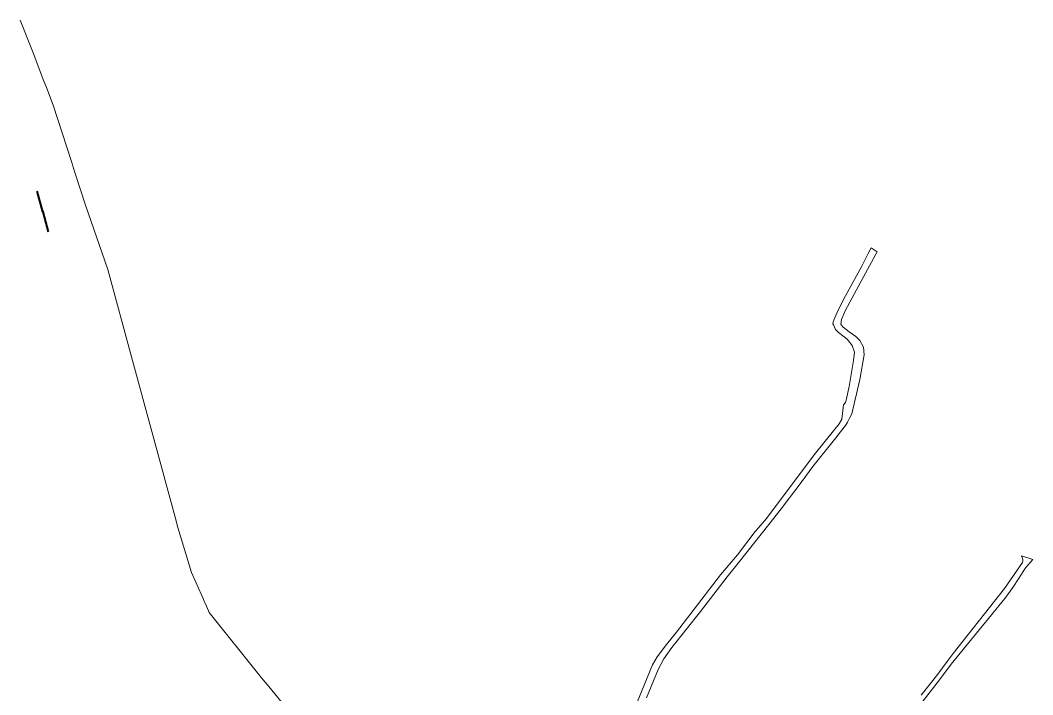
# Model space of a CAD drawing. Header units: metres. Extents: x 9999 to 15101, y 6965 to 11034.
# Drawn here: x 10000 to 12178, y 9585 to 11034 of the extents above; entities that cross this region are included whole.
import ezdxf

# ---------------------------------------------------------------- set-up
doc = ezdxf.new("R2010")
doc.units = ezdxf.units.M
doc.header["$MEASUREMENT"] = 0
doc.layers.add('Слой 19', color=7, linetype='Continuous', lineweight=0)
doc.layers.add('Слой 25', color=7, linetype='Continuous', lineweight=0)

msp = doc.modelspace()

# ---------------------------------------------------------------- linework, layer by layer
at = {"color": 5, "lineweight": 40, "elevation": -139.3}
for points in [[(10048.9, 10622.2), (10036.4, 10666.6)], [(10048.9, 10622.2), (10048, 10623.8), (10048.8, 10624), (10048.9, 10622.2)]]:
    msp.add_lwpolyline(points, dxfattribs=at)
at = {"color": 1, "lineweight": 40, "elevation": -139.3}
for points in [[(10048.9, 10622.2), (10060, 10579.3)], [(10048.9, 10622.2), (10049, 10620.4), (10049.7, 10620.6), (10048.9, 10622.2)]]:
    msp.add_lwpolyline(points, dxfattribs=at)
at = {"layer": 'Слой 19', "color": 8, "linetype": 'Continuous', "lineweight": 0, "flags": 128}
msp.add_lwpolyline([(10000, 11033.9), (10027.5, 10963.8), (10050.9, 10903.2), (10056.3, 10889.4), (10071, 10851.2), (10110.1, 10730.2), (10114.6, 10716.2), (10118.3, 10704.7), (10140.2, 10636.8), (10188.2, 10498.6), (10239.3, 10310.9), (10333.1, 9966.5), (10339.2, 9944.3), (10368.6, 9847), (10392.6, 9792.6), (10395.5, 9786), (10400.5, 9774.7), (10404.9, 9764.7), (10406.4, 9761.3), (10519, 9621.1), (10534.8, 9602), (10541.1, 9594.2), (10598.4, 9524.5)], dxfattribs=at)
at = {"layer": 'Слой 25', "color": 8, "linetype": 'Continuous', "lineweight": 0, "flags": 128}
for points in [[(11325.4, 9564.8), (11360, 9648.6), (11369.6, 9665.9), (11390.1, 9692.8), (11411.5, 9719.4), (11441.9, 9759.4), (11506.2, 9842.1), (11542.6, 9885), (11580.7, 9935.2), (11587.2, 9942.8), (11604.9, 9963.7), (11660, 10036.8), (11710.6, 10103.4), (11749.1, 10151.7), (11761.1, 10166.7), (11765.9, 10175.2), (11766.2, 10175.8), (11766.6, 10176.8), (11770.7, 10207.3), (11774.8, 10212.4), (11776.6, 10217.9), (11782.6, 10246.9), (11792, 10303), (11793.9, 10320.6), (11789.4, 10334.9), (11781.5, 10345.2), (11778.7, 10348.8), (11772, 10353.9), (11759.6, 10363.2), (11759.4, 10363.4), (11753.1, 10369.6), (11748.8, 10379.4), (11747.4, 10382), (11748.6, 10385.6), (11750.1, 10389.3), (11758.3, 10409.6), (11774.9, 10442.1), (11809.9, 10505.7), (11822.9, 10531.3), (11823.6, 10532.8), (11829.8, 10544.9), (11843.2, 10536.3), (11840.2, 10531.2), (11808.2, 10473.4), (11774.4, 10409.8), (11766, 10391.2), (11764.6, 10380.5), (11770.1, 10374.4), (11782.9, 10364.8), (11797.1, 10354.4), (11805.6, 10346.1), (11813.6, 10331.7), (11815, 10314.9), (11805.8, 10262.1), (11788.5, 10188.5), (11784.4, 10180.6), (11781.4, 10174.8), (11778.9, 10170.1), (11777.2, 10166.7), (11776.7, 10165.9), (11753.8, 10136.7), (11704.8, 10075), (11672.8, 10032.2), (11654.1, 10007.8), (11636.2, 9984.2), (11609.8, 9950.4), (11546.7, 9871), (11520.6, 9838.2), (11463.2, 9763.5), (11401.6, 9686.4), (11384.3, 9662.1), (11371.8, 9639), (11347, 9577.8)], [(11937.6, 9584), (11973.1, 9628.6), (11993.6, 9656.3), (12006.4, 9673.3), (12117, 9812.8), (12155.8, 9868.6), (12156.5, 9872), (12156.2, 9875.4), (12155, 9879.2), (12153.3, 9883.2), (12177.5, 9875.4), (12162.8, 9858.3), (12160.3, 9855.1), (12153.1, 9843.9), (12146.6, 9833.5), (12135, 9815.3), (12117.8, 9791.4), (12002.2, 9650.2), (11977, 9616.6), (11926.6, 9552.3)]]:
    msp.add_lwpolyline(points, dxfattribs=at)

doc.saveas('drawing.dxf')
